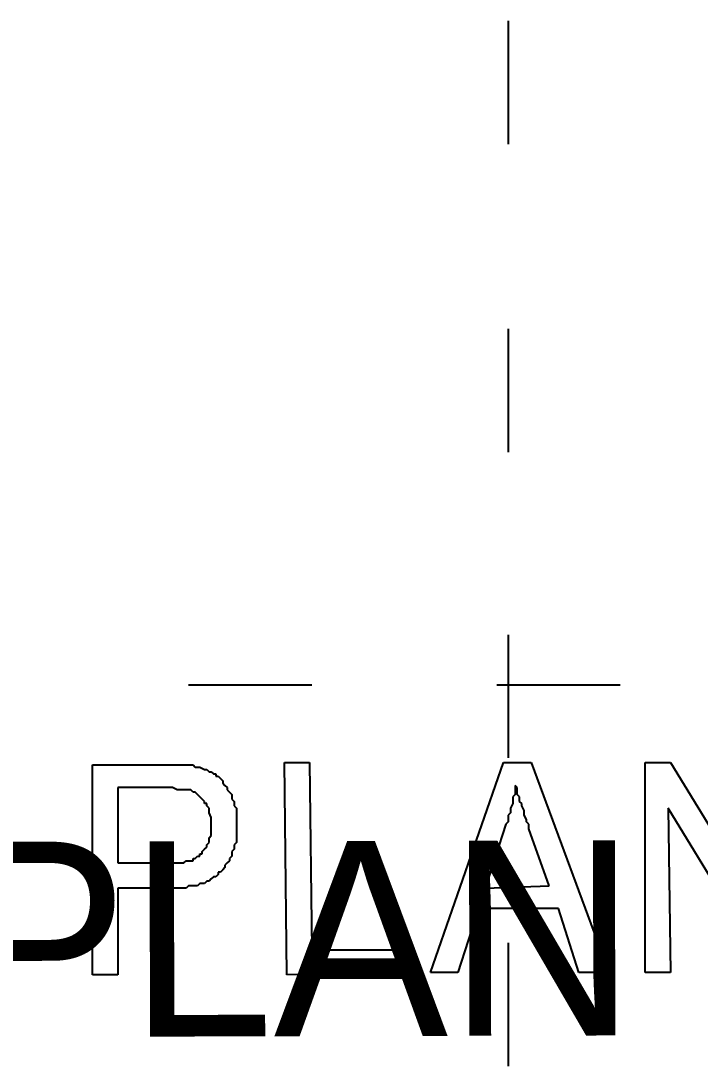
# Model space of a CAD drawing. Header units: millimetres. Extents: x 30 to 56197, y -4580 to 38782.
# Drawn here: x 29651 to 31401, y 5170 to 7865 of the extents above; entities that cross this region are included whole.
import ezdxf

# ---------------------------------------------------------------- set-up
doc = ezdxf.new("R2010")
doc.units = ezdxf.units.MM
doc.layers.add('A-ARCH-REF', color=8, linetype='CONTINUOUS')

msp = doc.modelspace()

# ---------------------------------------------------------------- linework, layer by layer
at = {"layer": 'A-ARCH-REF'}
for p, q in [((30906.5, 7865.4), (30906.5, 7547.6)), ((30906.5, 7071), (30906.5, 6753.3)), ((30906.5, 6282.5), (30906.5, 5964.8)), ((30082.7, 6153.1), (30400.4, 6153.1)), ((30877.1, 6153.1), (31194.8, 6153.1)), ((29835.5, 5405.7), (29835.5, 5947.1)), ((29835.5, 5947.1), (30017.9, 5947.1)), ((30017.9, 5947.1), (30029.7, 5947.1)), ((30029.7, 5947.1), (30035.6, 5947.1)), ((30035.6, 5947.1), (30041.5, 5947.1)), ((30041.5, 5947.1), (30053.3, 5947.1)), ((30053.3, 5947.1), (30059.1, 5947.1)), ((30059.1, 5947.1), (30065, 5947.1)), ((30065, 5947.1), (30070.9, 5947.1)), ((30070.9, 5947.1), (30076.8, 5947.1)), ((30076.8, 5947.1), (30082.7, 5947.1)), ((30082.7, 5947.1), (30088.6, 5947.1)), ((30088.6, 5947.1), (30094.4, 5947.1)), ((30094.4, 5947.1), (30100.3, 5941.2)), ((30100.3, 5941.2), (30106.2, 5941.2)), ((30106.2, 5941.2), (30112.1, 5941.2)), ((30112.1, 5941.2), (30123.9, 5935.3)), ((30123.9, 5935.3), (30129.7, 5935.3)), ((30129.7, 5935.3), (30135.6, 5929.4)), ((30135.6, 5929.4), (30141.5, 5929.4)), ((30141.5, 5929.4), (30147.4, 5923.6)), ((30335.7, 5405.7), (30329.8, 5953)), ((30329.8, 5953), (30394.5, 5953)), ((30394.5, 5953), (30400.4, 5470.5)), ((30706.4, 5411.6), (30894.7, 5953)), ((30894.7, 5953), (30965.3, 5953)), ((30965.3, 5953), (31165.4, 5411.6)), ((31259.5, 5411.6), (31259.5, 5953)), ((31259.5, 5953), (31324.3, 5953)), ((31324.3, 5953), (31583.2, 5529.3)), ((30147.4, 5923.6), (30153.3, 5923.6)), ((30153.3, 5923.6), (30153.3, 5917.7)), ((30153.3, 5917.7), (30159.2, 5917.7)), ((30159.2, 5917.7), (30165.1, 5911.8)), ((30165.1, 5911.8), (30170.9, 5905.9)), ((30170.9, 5905.9), (30170.9, 5900)), ((30023.8, 5888.3), (29900.3, 5888.3)), ((29900.3, 5888.3), (29900.3, 5694.1)), ((30035.6, 5888.3), (30023.8, 5888.3)), ((30041.5, 5888.3), (30035.6, 5888.3)), ((30053.3, 5882.4), (30041.5, 5888.3)), ((30059.1, 5882.4), (30053.3, 5882.4)), ((30065, 5882.4), (30059.1, 5882.4)), ((30070.9, 5882.4), (30065, 5882.4)), ((30076.8, 5882.4), (30070.9, 5882.4)), ((30082.7, 5882.4), (30076.8, 5882.4)), ((30088.6, 5882.4), (30082.7, 5882.4)), ((30094.4, 5876.5), (30088.6, 5882.4)), ((30100.3, 5876.5), (30094.4, 5876.5)), ((30106.2, 5870.6), (30100.3, 5876.5)), ((30170.9, 5900), (30176.8, 5894.1)), ((30176.8, 5894.1), (30182.7, 5888.3)), ((30182.7, 5888.3), (30182.7, 5882.4)), ((30182.7, 5882.4), (30188.6, 5876.5)), ((30188.6, 5876.5), (30194.5, 5870.6)), ((30930, 5888.3), (30924.1, 5894.1)), ((30924.1, 5894.1), (30924.1, 5888.3)), ((30924.1, 5888.3), (30924.1, 5882.4)), ((30924.1, 5882.4), (30924.1, 5870.6)), ((30930, 5882.4), (30930, 5888.3)), ((30930, 5876.5), (30930, 5882.4)), ((30930, 5870.6), (30930, 5876.5)), ((30112.1, 5864.7), (30106.2, 5870.6)), ((30118, 5858.8), (30112.1, 5864.7)), ((30123.9, 5852.9), (30118, 5858.8)), ((30123.9, 5847.1), (30123.9, 5852.9)), ((30194.5, 5870.6), (30194.5, 5864.7)), ((30194.5, 5864.7), (30194.5, 5858.8)), ((30194.5, 5858.8), (30200.4, 5852.9)), ((30200.4, 5852.9), (30200.4, 5847.1)), ((30924.1, 5870.6), (30918.2, 5864.7)), ((30918.2, 5864.7), (30918.2, 5858.8)), ((30918.2, 5858.8), (30918.2, 5852.9)), ((30918.2, 5852.9), (30918.2, 5847.1)), ((30935.9, 5864.7), (30930, 5870.6)), ((30935.9, 5858.8), (30935.9, 5864.7)), ((30935.9, 5852.9), (30935.9, 5858.8)), ((30941.8, 5847.1), (30935.9, 5852.9)), ((30129.7, 5847.1), (30123.9, 5847.1)), ((30129.7, 5841.2), (30129.7, 5847.1)), ((30135.6, 5835.3), (30129.7, 5841.2)), ((30135.6, 5829.4), (30135.6, 5835.3)), ((30135.6, 5823.5), (30135.6, 5829.4)), ((30141.5, 5811.8), (30135.6, 5823.5)), ((30200.4, 5847.1), (30200.4, 5841.2)), ((30200.4, 5841.2), (30206.2, 5835.3)), ((30206.2, 5835.3), (30206.2, 5823.5)), ((30206.2, 5823.5), (30206.2, 5817.6)), ((30912.4, 5823.5), (30906.5, 5817.6)), ((30918.2, 5847.1), (30912.4, 5835.3)), ((30912.4, 5835.3), (30912.4, 5829.4)), ((30912.4, 5829.4), (30912.4, 5823.5)), ((30941.8, 5841.2), (30941.8, 5847.1)), ((30947.7, 5829.4), (30941.8, 5841.2)), ((30947.7, 5823.5), (30947.7, 5829.4)), ((30947.7, 5817.6), (30947.7, 5823.5)), ((31577.3, 5411.6), (31318.4, 5835.3)), ((31318.4, 5835.3), (31324.3, 5411.6)), ((30141.5, 5805.9), (30141.5, 5811.8)), ((30141.5, 5800), (30141.5, 5805.9)), ((30141.5, 5788.2), (30141.5, 5800)), ((30206.2, 5817.6), (30206.2, 5811.8)), ((30206.2, 5811.8), (30206.2, 5800)), ((30206.2, 5800), (30206.2, 5794.1)), ((30906.5, 5800), (30900.6, 5794.1)), ((30906.5, 5817.6), (30906.5, 5805.9)), ((30906.5, 5805.9), (30906.5, 5800)), ((30953.6, 5805.9), (30947.7, 5817.6)), ((30953.6, 5800), (30953.6, 5805.9)), ((30959.4, 5794.1), (30953.6, 5800)), ((30141.5, 5782.3), (30141.5, 5788.2)), ((30141.5, 5776.5), (30141.5, 5782.3)), ((30141.5, 5764.7), (30141.5, 5776.5)), ((30206.2, 5794.1), (30206.2, 5788.2)), ((30206.2, 5788.2), (30206.2, 5776.5)), ((30206.2, 5776.5), (30206.2, 5770.6)), ((30206.2, 5770.6), (30206.2, 5764.7)), ((30900.6, 5794.1), (30847.6, 5629.3)), ((30959.4, 5782.3), (30959.4, 5794.1)), ((31012.4, 5635.2), (30959.4, 5782.3)), ((30129.7, 5741.1), (30135.6, 5747)), ((30129.7, 5735.3), (30129.7, 5741.1)), ((30135.6, 5758.8), (30141.5, 5764.7)), ((30135.6, 5752.9), (30135.6, 5758.8)), ((30135.6, 5747), (30135.6, 5752.9)), ((30206.2, 5747), (30200.4, 5741.1)), ((30200.4, 5741.1), (30200.4, 5735.3)), ((30206.2, 5764.7), (30206.2, 5752.9)), ((30206.2, 5752.9), (30206.2, 5747)), ((30112.1, 5711.7), (30112.1, 5717.6)), ((30112.1, 5717.6), (30118, 5717.6)), ((30118, 5723.5), (30123.9, 5729.4)), ((30118, 5717.6), (30118, 5723.5)), ((30123.9, 5729.4), (30129.7, 5735.3)), ((30200.4, 5729.4), (30194.5, 5723.5)), ((30194.5, 5723.5), (30194.5, 5711.7)), ((30200.4, 5735.3), (30200.4, 5729.4)), ((29900.3, 5694.1), (30023.8, 5694.1)), ((30023.8, 5694.1), (30035.6, 5694.1)), ((30035.6, 5694.1), (30041.5, 5694.1)), ((30041.5, 5694.1), (30053.3, 5694.1)), ((30053.3, 5694.1), (30059.1, 5694.1)), ((30059.1, 5694.1), (30065, 5694.1)), ((30065, 5694.1), (30070.9, 5694.1)), ((30070.9, 5694.1), (30076.8, 5700)), ((30076.8, 5700), (30088.6, 5700)), ((30088.6, 5700), (30094.4, 5700)), ((30094.4, 5700), (30094.4, 5705.8)), ((30094.4, 5705.8), (30100.3, 5705.8)), ((30100.3, 5705.8), (30106.2, 5711.7)), ((30106.2, 5711.7), (30112.1, 5711.7)), ((30182.7, 5694.1), (30176.8, 5688.2)), ((30176.8, 5688.2), (30176.8, 5682.3)), ((30188.6, 5700), (30182.7, 5694.1)), ((30194.5, 5711.7), (30188.6, 5705.8)), ((30188.6, 5705.8), (30188.6, 5700)), ((30159.2, 5664.7), (30153.3, 5658.8)), ((30165.1, 5670.5), (30159.2, 5670.5)), ((30159.2, 5670.5), (30159.2, 5664.7)), ((30170.9, 5676.4), (30165.1, 5670.5)), ((30176.8, 5682.3), (30170.9, 5676.4)), ((30082.7, 5635.2), (30076.8, 5629.3)), ((30088.6, 5635.2), (30082.7, 5635.2)), ((30100.3, 5635.2), (30088.6, 5635.2)), ((30106.2, 5635.2), (30100.3, 5635.2)), ((30112.1, 5641.1), (30106.2, 5635.2)), ((30118, 5641.1), (30112.1, 5641.1)), ((30123.9, 5641.1), (30118, 5641.1)), ((30129.7, 5647), (30123.9, 5641.1)), ((30135.6, 5647), (30129.7, 5647)), ((30141.5, 5652.9), (30135.6, 5647)), ((30147.4, 5658.8), (30141.5, 5652.9)), ((30153.3, 5658.8), (30147.4, 5658.8)), ((30847.6, 5629.3), (31012.4, 5635.2)), ((30023.8, 5629.3), (29900.3, 5629.3)), ((29900.3, 5629.3), (29900.3, 5405.7)), ((30029.7, 5629.3), (30023.8, 5629.3)), ((30035.6, 5629.3), (30029.7, 5629.3)), ((30047.4, 5629.3), (30035.6, 5629.3)), ((30053.3, 5629.3), (30047.4, 5629.3)), ((30059.1, 5629.3), (30053.3, 5629.3)), ((30070.9, 5629.3), (30059.1, 5629.3)), ((30076.8, 5629.3), (30070.9, 5629.3)), ((30830, 5576.4), (30777, 5411.6)), ((31035.9, 5576.4), (30830, 5576.4)), ((31088.9, 5411.6), (31035.9, 5576.4)), ((30906.5, 5488.1), (30906.5, 5170.4)), ((30400.4, 5470.5), (30635.8, 5470.5)), ((30635.8, 5470.5), (30641.7, 5411.6)), ((29900.3, 5405.7), (29835.5, 5405.7)), ((30641.7, 5411.6), (30335.7, 5405.7)), ((30777, 5411.6), (30706.4, 5411.6)), ((31165.4, 5411.6), (31088.9, 5411.6)), ((31324.3, 5411.6), (31259.5, 5411.6))]:
    msp.add_line(p, q, dxfattribs=at)

# ---------------------------------------------------------------- texts
msp.add_text('FLOOR PLAN', height=503.25, rotation=0.1427, dxfattribs=at).set_placement((26974.4, 5238.9))

doc.saveas('drawing.dxf')
